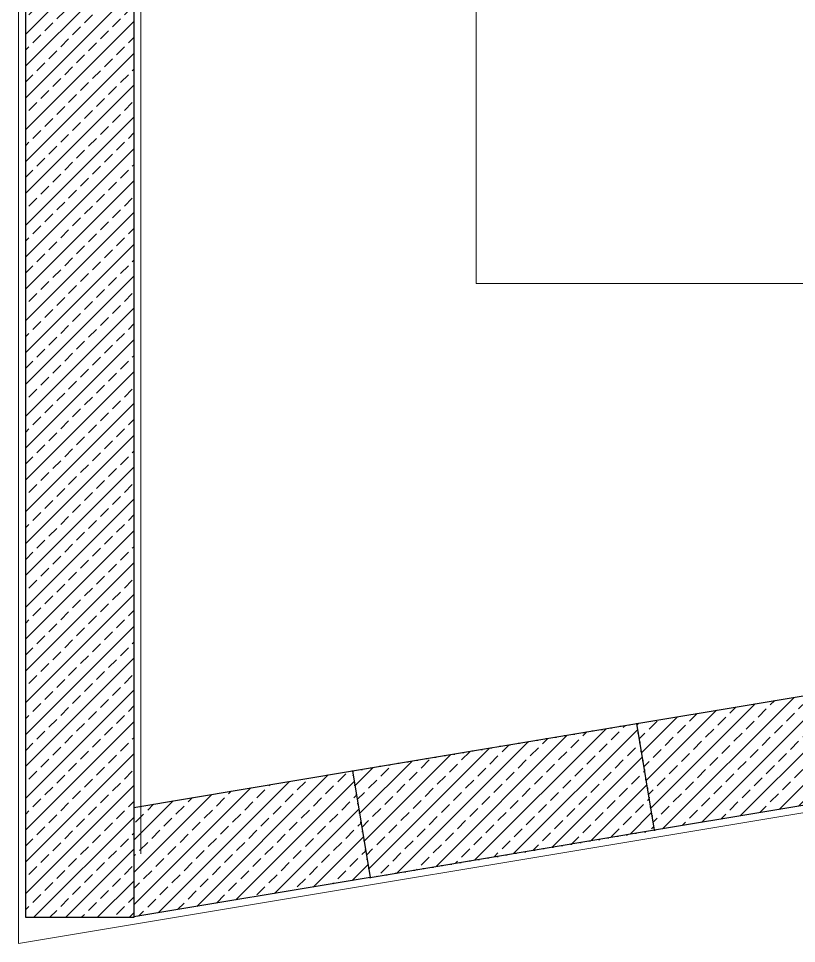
# Model space of a CAD drawing. Header units: millimetres. Extents: x 809 to 8159, y 33 to 4533.
# Drawn here: x 5209.8 to 5425.8, y 1458.6 to 1715.4 of the extents above; entities that cross this region are included whole.
import ezdxf

# ---------------------------------------------------------------- set-up
doc = ezdxf.new("R2010")
doc.units = ezdxf.units.MM
for name, pattern in [('DASHED', [19.05, 12.7, -6.35]), ('DOT', [0.25, 0, -0.25]), ('HIDDEN', [0.375, 0.25, -0.125])]:
    doc.linetypes.add(name, pattern=pattern)
for name, color, linetype, lineweight in [('B.A.TARAMA', 124, 'DASHED', 15), ('BETONARME', 3, 'Continuous', 25), ('MERDIVEN', 4, 'Continuous', 0), ('Sıva', 1, 'Continuous', 0), ('TEZGAH', 7, 'Continuous', 0)]:
    doc.layers.add(name, color=color, linetype=linetype, lineweight=lineweight)

# ---------------------------------------------------------------- blocks, each defined once
blk = doc.blocks.new('rhtrtrthrthrth')
at = {"layer": 'B.A.TARAMA'}
h = blk.add_hatch(dxfattribs=at)
h.set_pattern_fill('ANSI33', color=256, scale=25, style=0, pattern_type=0)
h.set_pattern_definition([(45, (32415.317, -23322.9636), (-4.419417, 4.419417), []), (45, (32419.736, -23322.9636), (-4.419417, 4.419417), [3.125, -1.5625])])
h.paths.add_polyline_path([(37167.56, -21593.52), (37197.56, -21593.52), (37197.56, -22125.52), (37167.56, -22125.52)], flags=0)
h = blk.add_hatch(dxfattribs=at)
h.set_pattern_fill('ANSI33', color=256, style=0)
h.set_pattern_definition([(45, (-12350, -15000), (-4.4901281, 4.4901281), []), (45, (-12345.51, -15000), (-4.4901281, 4.4901281), [3.175, -1.5875])])
h.paths.add_polyline_path([(37435.15, -22085.74), (37430.21, -22056.15), (37509.11, -22042.95), (37514.04, -22072.54), (37626.45, -22053.85), (37597.56, -22053.85), (37597.56, -22028.25), (37197.56, -22094.92), (37197.56, -22125.33), (37263.21, -22114.39), (37258.28, -22084.8), (37337.19, -22071.65), (37342.12, -22101.24)])
at = {"layer": 'BETONARME', "elevation": 0}
for points in [[(37167.56, -21593.52), (37197.56, -21593.52), (37197.56, -22125.52), (37167.56, -22125.52)], [(37430.2, -22056.15), (37435.15, -22085.74), (37342.12, -22101.24), (37337.19, -22071.65)]]:
    blk.add_lwpolyline(points, close=True, dxfattribs=at)
at = {"layer": 'BETONARME', "linetype": 'DOT', "ltscale": 10, "elevation": 0}
blk.add_lwpolyline([(37258.28, -22084.8), (37337.19, -22071.65), (37342.12, -22101.24), (37263.21, -22114.39)], close=True, dxfattribs=at)
at = {"layer": 'BETONARME', "elevation": 0}
blk.add_lwpolyline([(37197.56, -22094.92), (37258.28, -22084.8), (37263.21, -22114.39), (37197.56, -22125.33)], dxfattribs=at)
blk = doc.blocks.new('trthrttrtrthrth')
at = {"layer": 'B.A.TARAMA'}
h = blk.add_hatch(dxfattribs=at)
h.set_pattern_fill('ANSI33', color=256, style=0)
h.set_pattern_definition([(45, (14014.504, -9722.5465), (-4.490128, 4.490128), []), (45, (14018.994, -9722.5465), (-4.490128, 4.490128), [3.175, -1.5875])])
h.paths.add_polyline_path([(37337.19, -17071.65), (37258.28, -17084.8), (37263.21, -17114.36), (37342.11, -17101.19)])
at = {"layer": 'BETONARME'}
for p, q in [((37258.28, -17084.8), (37337.19, -17071.65)), ((37263.21, -17114.36), (37342.11, -17101.19))]:
    blk.add_line(p, q, dxfattribs=at)
at = {"layer": 'B.A.TARAMA'}
blk.add_blockref('rhtrtrthrthrth', (0, 5000), dxfattribs=at)

msp = doc.modelspace()

# ---------------------------------------------------------------- linework, layer by layer
at = {"layer": 'MERDIVEN', "elevation": 0}
msp.add_lwpolyline([(5546.85, 1996.06), (5546.85, 1641.82), (5336.85, 1641.82), (5336.85, 1969.06)], dxfattribs=at)
at = {"layer": 'Sıva'}
msp.add_line((5243.83, 1999.76), (5243.83, 1483.49), dxfattribs=at)
at = {"layer": 'Sıva', "elevation": 0}
for points in [[(5209.83, 2159.59), (5209.83, 1458.56), (5671.97, 1535.59), (6710.78, 1535.5)], [(5228.83, 2159.59), (5228.83, 1999.76), (5243.82, 1999.76), (5243.83, 1483.49)]]:
    msp.add_lwpolyline(points, dxfattribs=at)

# ---------------------------------------------------------------- block references
at = {"layer": 'TEZGAH', "color": 0, "linetype": 'HIDDEN', "lineweight": -2, "ltscale": 35}
msp.add_blockref('trthrttrtrthrth', (-31955.73, 18591.27), dxfattribs=at)

doc.saveas('drawing.dxf')
